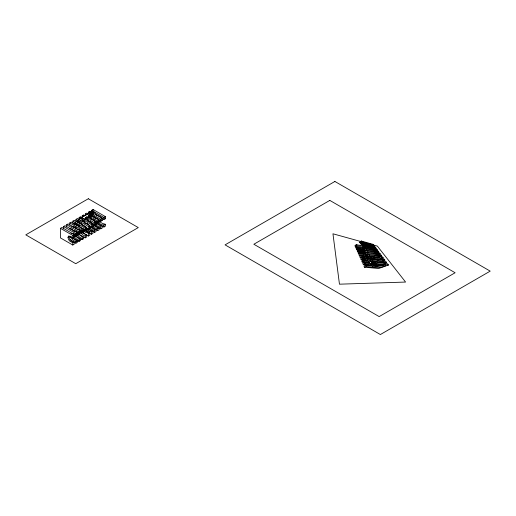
<?xml version="1.0" encoding="UTF-8"?>
<svg xmlns="http://www.w3.org/2000/svg" width="516" height="516" viewBox="0 0 516 516"><rect width="100%" height="100%" fill="white"/><g stroke="black" fill="none" stroke-linecap="round" stroke-linejoin="round"><path stroke-width="0.77" d="M362.18 250.834L356.711 249.68L356.35 248.867L357.149 248.319A7.521 4.341 0 0 0 358.768 248.802A9.159 5.289 0 0 0 362.922 249.131L362.929 249.763M71.118 241.836C67.867 241.107 66.448 234.264 71.118 236.941A6.456 3.728 60 0 1 72.769 238.231L74.233 236.799L74.233 234.593L61.914 227.479L60.449 228.324L60.449 237.915L72.769 245.023L74.233 244.178L74.233 242.185A8.017 4.631 60 0 1 72.588 241.507L69.821 239.043L68.692 236.025M356.517 244.442L356.492 245.448L355.234 246.351L354.905 245.616L356.517 244.442A4.857 2.806 0 0 0 360.091 245.216M99.685 220.268A13.235 7.643 60 0 0 93.828 217.081A9.075 5.237 60 0 0 93.164 215.991L90.403 213.237A3.064 1.767 60 0 0 89.391 213.069L91.571 212.463L93.802 214.192M372.52 266.643L377.97 266.462A24.923 14.39 0 0 0 382.408 265.546L384.33 264.914L383.769 264.921A17.692 10.217 0 0 0 380.814 265.205L380.253 264.921L377.235 266.075L372.784 265.476A8.443 4.87 0 0 0 372.707 264.785L372.7 264.734M74.852 223.196L74.846 224.634M90.932 213.56L100.794 219.255L102.265 218.41C103.471 220.216 100.549 222.422 99.698 220.216M363.064 248.041L363 246.79L364.167 246.029L376.77 249.183L377.383 250.002L376.37 250.544M77.658 220.519L77.587 222.673M91.829 212.921L92.338 211.947L93.641 211.476M84.366 230.142L83.973 231.213M73.691 224.247L73.923 223.744A2.335 1.348 60 0 1 74.968 223.46M379.137 255.594A2.548 1.471 0 0 0 379.653 255.097L379.666 255.007A1.116 0.645 0 0 0 379.679 254.898L380.247 255.446A0.922 0.535 0 0 1 380.447 255.601M359.033 251.776L357.504 251.473L357.124 250.615L357.994 250.047A7.501 4.328 0 0 0 359.639 250.518A9.54 5.508 0 0 0 363.07 250.84L363.29 251.602A3.335 1.922 0 0 0 363.47 251.737L366.405 249.873L379.46 252.808L380.131 253.717L378.48 254.523A3.431 1.98 0 0 0 378.505 254.652L378.673 255.13A8.424 4.863 0 0 0 377.228 255.136L376.216 255.62M84.095 225.653L83.947 226.053M76.349 221.603C77.871 219.216 79.883 222.835 81.089 223.815A8.675 5.012 60 0 1 83.579 225.821L84.031 226.266M93.693 211.792L93.519 213.972M371.623 263.792L371.127 262.779L373.365 261.799L387.606 263.805L388.503 265.018L378.686 268.494L364.496 267.211L363.928 265.934L365.657 265.179L368.347 265.875A17.712 10.223 0 0 0 372.12 266.166L373.191 267.63M90.339 212.811L89.945 214.114L89.945 211.296L88.481 212.141L88.713 214.024A4.238 2.445 -60 0 1 89.99 214.03M88.791 232.335A12.803 7.392 -60 0 0 88.971 232.303L89.81 232.097L89.81 235.186L88.339 236.038L88.384 232.845A4.908 2.832 -60 0 0 88.694 232.4M365.992 258.761A11.346 6.553 0 0 1 364.954 258.568L362.464 257.658L360.678 258.613L361.155 259.683L368.05 260.619A0.845 0.49 0 0 1 367.985 260.438A1.483 0.858 0 0 1 368.211 260.045A59.005 34.069 0 0 1 367.727 258.961A13.577 7.837 0 0 1 365.973 258.761A10.52 6.076 0 0 1 364.264 258.406L362.838 257.884L367.14 258.542A23.51 13.577 0 0 1 367.011 258.129A1.954 1.129 0 0 1 367.289 257.774A45.518 26.277 0 0 1 366.96 256.723L367.373 256.594M74.414 223.422L75.11 222.693M94.751 224.731L94.344 225.118L100.794 228.84L102.265 227.995L102.265 226.137L101.168 225.976A13.822 7.979 60 0 1 96.673 223.576A2.909 1.677 60 0 1 95.699 224.073M104.045 224.015A13.41 7.746 60 0 1 99.33 221.319L98.859 221.757M88.668 216.307L88.481 217.984M76.02 221.732L76.02 219.339L77.49 218.487L89.81 225.602L89.81 228.904L88.971 229.665A12.803 7.392 -60 0 0 88.791 229.839M80.58 218.294L80.128 218.642A14.925 8.617 -60 0 0 79.135 219.487L79.135 217.539L80.606 216.688L81.999 217.494L81.573 217.887A3.999 2.309 0 0 0 81.025 218.649M77.155 220.771L77.652 220.351M379.15 255.594A11.146 6.437 0 0 1 380.079 256.342L380.518 255.968A1.013 0.587 0 0 0 380.505 255.684M96.357 221.899C97.305 224.286 100.272 222.37 99.149 220.203L89.829 214.824L88.533 215.772L89.004 216.262A8.566 4.947 60 0 1 90.874 218.997A13.055 7.54 60 0 1 96.344 221.938M78.077 219.997L79.361 219.771L81.335 221.396M85.392 223.318A11.107 6.411 60 0 1 89.455 225.537C90.868 228.382 94.054 227.304 92.925 223.802L83.56 218.397L82.902 218.629M71.034 233.438L73.124 233.709A9.353 5.399 60 0 1 74.233 234.245A9.146 5.283 60 0 1 75.884 235.431L77.348 234.354L77.348 232.793L65.029 225.679L63.565 226.53L63.565 228.923M96.666 223.583L95.389 224.525A3.083 1.78 60 0 1 94.628 225.105A2.883 1.664 60 0 1 94.344 225.118M84.979 223.157L85.417 222.835M372.997 245.539L373.745 245.094L373.216 244.384L361.239 241.004L359.291 242.423A3.102 1.787 0 0 1 359.549 242.539A4.825 2.786 0 0 1 360.097 242.868A7.082 4.089 0 0 1 361.49 243.068M360.097 242.868L361.664 241.74L377.364 246.106L405.582 282.059L339.457 284.187L332.955 233.787L360.613 241.462M86.469 218.087L85.366 218.842A9.985 5.76 60 0 0 85.753 220.145M81.999 217.494A2.993 1.729 60 0 0 81.457 217.481L80.051 218.474A3.077 1.774 60 0 1 81.077 218.661L79.135 217.539M363.154 247.177L361.297 247.338A8.062 4.657 0 0 1 358.194 247.003A6.598 3.812 0 0 1 356.62 246.493L355.608 247.203L355.956 247.977L361.155 249.131A9.249 5.341 0 0 1 358.768 248.809M360.858 243.507L361.4 244.107A8.701 5.025 0 0 1 362.929 244.403A8.72 5.037 0 0 0 361.458 244.171A14.067 8.121 0 0 0 360.858 243.507L362.161 242.591L374.345 245.906L374.9 246.654L374.074 247.125M95.35 224.55L95.389 224.525A13.867 8.004 60 0 0 99.698 226.827L100.891 226.93M84.256 230.201L83.321 230.813M88.436 220.661L87.901 221.035A9.011 5.205 60 0 0 86.256 218.481L85.417 217.565L86.94 216.752L96.034 222.003C97.169 224.563 94.099 226.337 93.022 223.712A12.371 7.14 60 0 0 87.901 221.029M355.956 247.977L356.827 247.37A7.856 4.534 0 0 0 362.445 248.119M361.458 244.171L362.613 243.371L374.9 246.654M360.097 245.281L362.09 245.048L363.135 244.262L375.532 247.506L376.106 248.286L375.203 248.789M86.688 234.715A7.263 4.192 60 0 1 83.07 232.497L81.386 233.542A8.456 4.883 60 0 0 85.217 236.025M82.257 217.126A3.264 1.883 60 0 1 83.057 216.423A3.006 1.735 60 0 1 83.431 216.423L84.843 215.54L83.721 214.888L82.25 215.74L82.25 217.12L83.721 216.21A3.264 1.883 60 0 1 84.514 215.553M90.887 218.99L91.584 218.526M92.112 226.788L91.596 227.13L97.685 230.639L99.149 229.794L99.149 227.898L97.821 227.685A13.867 8.004 60 0 1 93.828 225.563A3.199 1.845 60 0 1 93.048 226.208M82.109 239.63C81.173 238.411 84.708 236.076 83.579 238.785L82.109 239.63L73.898 234.89M356.711 249.68L357.511 249.144A8.559 4.941 0 0 0 362.935 249.899A5.276 3.044 0 0 0 364.973 250.712M362.084 245.029L362.535 245.803L363.612 245.081L376.106 248.286M357.504 251.473L358.517 250.828L357.994 250.047M363.245 247.435L364.67 246.893L377.383 250.002M93.822 217.075L94.338 216.746M95.015 221.906L103.909 227.046L105.38 226.195C106.18 222.061 104.393 226.098 102.813 224.995A13.642 7.875 60 0 1 98.362 222.635M93.538 225.75L92.435 226.421A3.27 1.89 60 0 1 91.616 227.137M83.063 216.436L84.772 215.578M377.596 252.389L378.718 251.814L378.08 250.95L365.257 247.893L363.632 248.905L363.761 250.054A7.579 4.38 0 0 1 365.715 250.279M73.988 231.181L74.962 231.2A10.03 5.792 60 0 1 78.993 233.284L80.464 232.4L80.464 230.994L68.144 223.88L66.674 224.731L66.674 227.124M358.343 253.362L359.981 252.363A10.075 5.818 0 0 1 359.22 251.666L357.943 252.459L358.343 253.362L360.026 253.672M363.761 250.054L365.792 248.809L378.718 251.814M92.725 211.773C95.06 211.263 95.66 215.656 97.311 214.92M83.179 230.897L82.109 231.529A9.694 5.599 60 0 0 77.658 229.414A9.359 5.405 60 0 0 74.859 227.143L71.466 226.227M73.988 236.522L75.175 237.844A10.081 5.818 60 0 0 78.993 240.211L80.464 239.392A9.965 5.753 60 0 1 76.071 236.444L75.723 236.031A8.972 5.179 60 0 1 73.994 235.554M84.34 215.662L84.521 215.559A3.012 1.742 60 0 1 84.843 215.54M361.497 253.092A1.761 1.019 0 0 1 361.148 253.001L358.807 254.401L359.233 255.349L361.587 253.982L361.529 253.156M363.516 251.982A7.779 4.489 0 0 1 363.915 252.285L366.973 250.84L380.131 253.717M69.789 225.331L69.789 222.931L71.26 222.086L83.579 229.194L83.579 230.858L82.663 231.265M72.904 223.531L72.904 221.132L74.375 220.287L86.694 227.395L86.694 229.859A17.615 10.172 -60 0 0 86.062 230.001L85.224 230.239A8.456 4.883 60 0 0 81.335 228.24L80.148 226.917A10.114 5.837 60 0 0 76.478 224.595L74.936 223.46M85.366 213.94L86.83 213.095L88.184 213.876L86.54 214.624A3.006 1.735 60 0 0 86.178 214.637A3.264 1.883 60 0 0 85.372 215.327L85.366 213.94L86.54 214.624M91.59 216.733L91.59 210.347L93.061 209.496L105.38 216.61C106.593 218.894 103.516 220.558 102.581 218.242A13.397 7.734 60 0 0 97.318 215.378L96.698 215.282M60.449 228.324L72.769 235.438L74.233 234.593M63.565 226.53L75.878 233.638L77.348 232.793M66.674 224.731L78.993 231.845L80.464 230.994M69.789 222.931L82.109 230.046L83.579 229.194M72.904 221.132L85.224 228.246L86.694 227.395M76.02 219.339L88.339 226.447L89.81 225.602M84.882 223.235A9.604 5.547 60 0 0 84.16 221.925L81.547 218.926L91.455 224.647L92.925 223.802M85.417 217.565L94.57 222.854L96.034 222.003M88.533 215.772L97.685 221.054L99.149 220.203M91.59 210.347L103.909 217.455L105.38 216.61M69.724 239.669L75.878 243.23L77.348 242.378L77.348 241.03A9.791 5.65 60 0 1 73.994 239.069L72.614 237.65M72.833 237.876L78.993 241.43L80.464 240.579L80.464 239.392M85.224 237.831L86.694 236.986L86.694 234.741A17.615 10.172 -60 0 1 86.062 235.328L85.224 236.057L85.224 237.831L76.329 232.697M85.933 230.13L84.985 230.504L91.455 234.238L92.925 233.387L92.925 230.955L91.151 230.723A12.261 7.076 60 0 1 89.204 229.846A12.5 7.218 60 0 1 87.714 228.846L86.385 229.401M89.158 229.317L94.57 232.439L96.034 231.587L96.034 229.517L94.718 229.336M102.22 220.506L101.62 219.803M361.806 255.265L362.213 256.491L364.748 257.413A10.823 6.25 0 0 0 365.528 257.561A12.642 7.301 0 0 0 367.282 257.774L366.96 256.723A11.791 6.805 0 0 1 365.154 256.504A10.017 5.786 0 0 1 364.373 256.349L361.806 255.265L359.717 256.446L360.162 257.458L362.232 257.787M378.66 253.756A1.277 0.735 0 0 1 378.505 254.259L367.631 251.963L365.083 253.408L365.857 254.311A12.79 7.385 0 0 1 368.669 254.336M74.072 231.136L74.646 230.826M83.353 220.055L82.25 220.635A9.978 5.76 60 0 0 82.534 221.616M360.162 257.458L362.084 256.394M365.857 254.311L368.237 253.001L378.673 255.13L377.164 255.13A15.19 8.772 0 0 0 374.887 255.362M99.149 227.898L97.685 228.678L96.589 228.536A13.19 7.611 60 0 1 93.964 227.433A13.842 7.992 60 0 1 92.435 226.427M375.919 257.574A17.034 9.836 0 0 1 379.021 257.245L379.924 257.239A41.241 23.813 0 0 1 379.254 256.213L368.934 254.195C362.638 257.632 373.165 255.794 375.119 257.426M384.285 263.334C386.994 260.838 378.125 263.186 376.854 261.747A11.997 6.927 0 0 0 375.9 261.586A14.758 8.52 0 0 0 374.9 261.464L372.481 261.309A19.195 11.081 0 0 0 370.372 261.328L369.843 260.354M86.178 214.637L87.681 213.869A2.993 1.729 60 0 1 88.184 213.876M361.155 259.683L362.851 258.8L365.399 259.664A11.984 6.914 0 0 0 366.437 259.851A14.364 8.295 0 0 0 368.205 260.045L367.727 258.961M367.418 256.413L369.572 255.291L379.924 257.239L379.254 256.213M375.261 253.575L376.396 253.188L378.531 253.633M366.979 261.09A12.616 7.282 0 0 1 365.928 260.915L363.335 260.083L361.697 260.909L362.2 262.044L369.372 262.857A1.032 0.593 0 0 1 369.482 262.405A1.155 0.664 0 0 0 369.288 262.754M368.785 258.542L368.218 257.626L370.314 256.562L380.821 258.445A40.828 23.575 0 0 0 381.782 259.574L379.699 259.645A20.285 11.713 0 0 0 377.299 259.935L375.609 259.335M85.366 215.32L86.83 214.643A3.27 1.89 60 0 1 87.675 213.856M89.565 227.982L90.835 227.324A13.526 7.811 60 0 0 92.319 228.304A13.003 7.508 60 0 0 94.718 229.343M96.034 229.517L94.57 230.22L93.022 230.007A12.732 7.353 60 0 1 90.848 229.046A13.119 7.572 60 0 1 89.565 228.214M375.371 253.227L376.041 253.188M362.2 262.044L363.812 261.251L366.186 261.999A15.248 8.804 0 0 0 369.462 262.392L369.456 262.392A65.848 38.016 0 0 1 368.824 261.277A15.222 8.785 0 0 1 366.96 261.083M380.821 258.445L381.782 259.574L370.998 257.736L368.914 258.755L368.347 257.832M83.573 237.308A9.288 5.36 60 0 1 79.393 234.574L77.658 235.328A9.359 5.405 60 0 1 74.859 234.38L74.427 234.135M371.017 265.211A0.774 0.445 0 0 1 371.094 264.843A63.945 36.92 0 0 1 370.269 263.676A16.015 9.243 0 0 1 366.792 263.308L364.399 262.579L362.78 263.347L363.316 264.547L371.514 265.443A0.987 0.568 0 0 1 371.056 265.243M369.927 260.509L369.695 260.083L371.791 259.096L383.246 260.935M373.661 259.393L374.352 259.077M377.119 257.761L377.402 257.671A20.75 11.984 0 0 1 377.293 257.387A12.939 7.469 0 0 1 379.924 257.226M380.157 256.407L381.621 255.73L380.911 254.769L379.002 254.362A4.341 2.509 0 0 1 379.337 254.601L379.583 254.807M77.303 241.056L75.878 241.649A9.146 5.283 60 0 1 74.233 240.94A9.353 5.399 60 0 1 73.124 240.192L70.311 236.87A5.115 2.954 60 0 1 68.396 236.193M363.316 264.547L364.967 263.792L367.644 264.527A16.918 9.765 0 0 0 371.081 264.837A1.09 0.632 0 0 0 371.01 264.96L371.41 265.359M370.307 261.206L372.52 260.348L386.626 262.483L385.781 261.341L383.84 261.031M378.067 260.083L378.492 259.767M383.195 257.852C382.201 258.387 380.247 255.639 382.446 256.839L383.195 257.852L381.924 258.406A29.096 16.796 0 0 0 381.137 257.42A1.529 0.884 0 0 0 381.479 256.807M92.925 230.955L91.267 231.574L89.468 231.323A11.7 6.753 60 0 1 87.733 230.529A11.791 6.811 60 0 1 86.385 229.626M364.496 267.211L366.321 266.443L369.011 267.114A18.428 10.643 0 0 0 373.171 267.372L373.171 267.378M388.503 265.018L374.152 263.141L371.707 263.966M374.868 253.453L375.28 253.272L374.087 253.33M378.828 262.567L379.157 262.431M383.704 260.051A0.787 0.451 0 0 0 383.491 259.87L382.878 258.813L384.065 259.026L384.865 260.103L383.304 260.741A29.212 16.867 0 0 0 382.704 259.6L383.304 260.741L383.73 260.251A0.78 0.451 0 0 0 383.717 260.077M77.658 229.427L78.316 229.175M83.515 218.41L84.85 219.822M384.368 263.347L386.626 262.483M80.451 232.194A2.47 1.425 60 0 1 80.232 232.303L80.451 232.194A8.591 4.96 60 0 0 82.354 232.626L83.07 232.503M383.749 261.115L383.652 261.122A1.458 0.839 0 0 1 383.259 260.935M363.328 245.906L360.445 246.293A7.076 4.083 0 0 1 358.336 246.055L358.033 245.99A5.67 3.27 0 0 1 356.492 245.455M89.81 232.097L87.359 231.858A10.984 6.34 60 0 1 86.088 231.239A10.778 6.224 60 0 1 84.45 230.097A3.064 1.767 60 0 1 84.037 230.949M75.691 236.038L74.072 236.502M377.157 257.748L377.293 257.387M378.518 259.883L377.893 260.058M76.478 224.589L77.329 224.35M74.233 242.185L72.795 242.443L72.769 245.023M378.841 262.36L378.325 262.483M81.335 228.233L81.986 228.091M375.835 259.393L374.932 259.58M379.763 264.753L378.705 264.966A24.897 14.377 0 0 1 375.977 265.392L372.771 265.585M376.512 261.683L374.719 261.986A23.42 13.519 0 0 0 376.512 261.683A12.532 7.237 0 0 0 375.9 261.586A17.802 10.281 0 0 0 370.378 261.341L370.372 261.328M80.741 223.628L81.463 223.505M371.752 256.626L371.133 256.71M380.808 265.198C386.542 263.992 387.813 266.05 381.272 267.12A26.458 15.274 0 0 1 379.041 267.527L373.197 267.636M81.335 233.567L80.399 233.561A9.727 5.618 60 0 1 78.097 232.716M362.464 248.19L363.038 248.138A3.696 2.135 0 0 0 364.096 248.615M90.371 213.237L88.481 212.141M373.668 251.505L376.403 251.847M79.393 234.574L79.038 234.567M105.38 224.234L104.051 224.034M367.85 254.775L366.05 254.33M69.46 228.588L71.743 229.394A8.282 4.779 60 0 1 73.717 230.904M70.344 236.876L70.776 236.915A10.572 7.089 -50.3 0 0 71.466 236.915M369.74 258.916L371.455 259.251M366.321 252.685L365.489 252.518A7.056 4.07 0 0 1 365.064 252.408M383.491 259.87L384.865 260.103M359.233 255.349L361.084 255.672M366.94 256.691L363.335 256.065A8.849 5.108 0 0 0 365.154 256.497A11.752 6.785 0 0 0 366.96 256.723A1.064 0.613 0 0 1 366.399 256.407M369.269 257.091L367.837 256.845A7.605 4.392 0 0 0 369.759 256.833M370.81 249.215L372.107 249.525M365.979 254.788L367.347 255.039M84.353 226.427L84.618 226.576A9.482 5.47 60 0 1 86.572 228.02L87.372 228.865A4.683 2.703 60 0 1 88.339 229.794L88.384 229.807A4.908 2.832 -60 0 1 88.694 229.897M360.497 252.066L361.239 252.214M364.167 252.795L365.644 253.092M380.247 255.446L381.621 255.73M363.535 251.118L364.109 251.24M355.234 246.351L356.421 246.629M361.774 253.317L363.064 253.904A7.282 4.205 0 0 0 364.496 254.272L365.315 254.401A3.483 2.012 0 0 0 366.212 254.872L366.702 255.51L365.483 254.556M89.945 211.296L102.265 218.41M82.25 215.74L83.431 216.423M89.739 222.46L91.003 223.189M80.128 231.291L88.339 236.038M69.783 235.993L70.099 236.193A6.985 4.031 60 0 0 70.46 236.38M80.27 231.136L81.947 231.781A2.864 1.658 60 0 0 82.65 231.187A7.514 4.341 60 0 0 83.895 231.368L84.618 231.826A9.333 5.392 60 0 0 86.74 232.671L87.372 232.716A4.683 2.703 60 0 0 88.339 232.91M73.536 233.496L73.981 233.832M89.829 214.824L90.803 215.856A8.707 5.031 60 0 1 90.964 216.049M75.639 230.852L75.975 231.174M79.928 230.839L78.567 229.214M86.94 216.752L87.578 217.442A8.869 5.121 60 0 1 88.055 218.036M98.511 221.635L99.149 222.319M104.742 218.1L105.38 218.784M95.408 223.609L96.034 224.299M92.061 223.712L90.687 221.919M92.312 225.744L92.925 226.453M381.137 257.42L381.924 258.406A1.425 0.826 0 0 0 382.253 257.787M364.064 253.027L364.07 253.04A6.534 3.773 0 0 1 359.949 252.389M89.268 228.162L89.81 228.904M363.974 252.924L363.754 252.595M369.675 258.826L369.611 258.742A16.725 9.656 0 0 0 368.914 258.755L368.875 258.684M76.155 228.788L74.968 226.679M371.081 264.843L370.269 263.676M361.587 253.982L364.78 255.323A10.643 6.147 0 0 0 366.708 255.555M88.043 224.589L87.862 224.337A9.985 5.76 60 0 1 87.359 223.557M93.822 219.745L95.847 222.157L97.524 222.802A2.767 1.6 60 0 0 97.866 222.654M369.424 262.334L368.856 261.328M95.092 218.274L95.37 218.745M361.239 241.004L361.664 241.74M362.161 242.591L362.613 243.371M363.135 244.262L363.612 245.081M364.167 246.029L364.67 246.893M365.257 247.893L365.792 248.809M366.405 249.873L366.973 250.84M367.631 251.963L368.237 253.001M368.934 254.195L369.572 255.291M370.314 256.562L370.998 257.736M371.791 259.096L372.52 260.348M373.365 261.799L374.152 263.141M366.321 266.443L365.657 265.179M371.249 263.031L371.417 263.366M371.462 263.45L371.662 263.882M364.967 263.792L364.419 262.618M357.491 249.112L357.169 248.364M71.776 228.653L71.982 229.104M363.812 261.251L363.335 260.083M362.851 258.8L362.464 257.658M367.14 258.542L367.024 258.181M76.807 225.731L76.368 224.157M378.538 254.775L378.544 254.794A2.064 1.193 0 0 1 378.48 254.446M356.82 247.345L356.62 246.487M92.203 216.21L91.764 213.714M73.304 227.311L73.104 226.15M90.023 215.456L89.945 214.753A4.438 2.561 -60 0 1 88.675 216.243M76.316 231.42L76.316 231.478A4.663 2.69 60 0 0 76.684 231.858L77.387 232.426A2.651 1.529 60 0 0 78.103 232.729M103.909 217.455L103.909 219.571M103.909 225.15L103.909 227.046M100.794 219.255L100.794 221.332M100.794 226.982L100.794 228.84M97.685 221.054L97.685 223.235M97.685 228.678L97.685 230.639M94.57 222.854L94.57 225.286M94.57 230.22L94.57 232.439M93.061 209.496L93.061 213.489M91.455 224.647L91.455 227.556M91.455 231.549L91.455 234.238M89.945 214.753L89.945 217.049M88.339 226.447L88.339 229.794M85.224 228.246L85.224 230.239M82.109 230.046L82.109 231.529M79.677 221.712A15.332 8.849 -60 0 1 79.135 221.867L79.135 223.37M79.135 224.873L79.135 227.124M78.993 231.845L78.993 233.271M78.993 240.217L78.993 241.43M77.49 220.887L77.49 222.48M76.02 223.331L76.02 224.931M76.02 227.324L76.02 228.923M75.878 233.638L75.878 235.438M75.878 241.649L75.878 243.23M72.769 235.438L72.769 238.237M383.078 259.09A1.619 0.935 0 0 1 382.685 259.587M378.499 259.78A14.164 8.179 0 0 1 381.608 259.561M380.692 265.127A3.135 1.806 0 0 0 380.253 264.921L377.744 264.347A18.899 10.913 0 0 0 371.791 264.16A20.292 11.713 0 0 1 376.241 264.186M376.235 264.173A17.409 10.049 0 0 1 372.649 264.527M372.081 258.813A13.332 7.701 0 0 1 369.791 258.993M368.927 258.819A14.835 8.566 0 0 1 375.622 259.309M367.379 256.587A1.496 0.864 0 0 1 367.708 256.762M366.966 258.387A1.516 0.877 0 0 1 367.308 257.787M364.154 252.479A9.552 5.515 0 0 1 366.844 252.421M366.263 256.233A1.787 1.032 0 0 1 366.741 255.575M377.68 253.298A3.141 1.812 0 0 1 376.906 253.917M365.638 254.001A3.651 2.109 0 0 1 364.141 253.195M375.467 251.544A1.864 1.077 0 0 1 375.216 251.853M366.966 255.768A1.935 1.116 0 0 1 366.586 255.659M377.202 255.13A10.849 6.263 0 0 1 376.054 255.588M363.283 251.55A8.23 4.754 0 0 1 358.497 250.847M362.535 245.803A9.32 5.379 0 0 1 364.122 246.055M383.84 262.341A8.14 4.696 0 0 1 383.891 263.102M363.986 251.311A4.302 2.483 0 0 1 363.07 250.847M363.722 249.518A4.064 2.348 0 0 1 362.922 249.131M363.348 247.745A9.056 5.231 0 0 1 365.089 247.996M363.645 252.363A7.553 4.36 0 0 1 359.188 251.685M365.334 253.253A4.251 2.457 0 0 1 363.612 252.427M72.769 242.449A6.456 3.728 60 0 1 71.118 241.83M67.886 237.528A14.538 8.391 0 0 1 68.68 236.283M73.717 236.354A8.017 4.631 60 0 1 74.239 236.799M76.826 233.935A9.791 5.65 60 0 1 77.348 234.361M79.941 231.994A10.03 5.792 60 0 1 80.464 232.419M82.102 238.321A9.694 5.599 60 0 1 77.658 235.335M83.057 230.452A9.288 5.36 60 0 1 83.573 230.884M79.045 234.58A9.759 5.637 60 0 1 77.097 234.019M79.67 232.626A5.805 4.702 -0.8 0 1 78.122 232.929M74.472 224.402A10.404 5.611 70.3 0 1 74.73 224.299M86.178 229.414A7.263 4.192 60 0 1 86.688 229.878M88.842 232.503A4.373 3.102 31.4 0 1 87.681 232.935M87.636 228.807A4.373 3.947 37.6 0 1 88.849 229.762M79.038 226.917A9.552 5.515 60 0 1 78.342 225.395M82.289 231.123A0.935 0.535 0 0 1 81.805 231M84.985 230.504A2.883 1.664 60 0 0 85.275 230.484A3.315 1.916 60 0 0 86.03 229.878M87.701 228.833A3.341 1.929 60 0 1 87.501 229.298M82.831 218.629A3.741 2.161 0 0 1 81.573 218.952M79.593 223.641A9.507 5.489 60 0 1 79.135 221.861M82.05 225.247A9.798 5.657 60 0 1 81.115 223.131M79.154 219.5A3.322 1.916 60 0 1 80.038 218.449M80.612 218.287A3.27 1.89 60 0 1 80.728 218.036M81.141 217.597A3.27 1.89 60 0 1 81.451 217.468M90.829 227.317A3.328 1.922 60 0 1 90.526 227.808M84.392 221.906A10.043 5.799 60 0 1 84.102 221.125M87.991 221.093A9.843 5.682 60 0 1 87.172 219.036M88.494 214.088A3.315 1.916 60 0 1 89.384 213.044M90.706 221.906A9.527 5.502 60 0 1 90.526 221.622M88.875 218.055A9.527 5.502 60 0 1 88.475 216.488M92.641 223.789A9.082 5.244 0 0 1 92.919 223.692M91.474 219.693A9.159 5.289 60 0 1 90.706 217.991M99.324 221.319A2.567 1.483 60 0 1 98.84 221.609M94.834 217.804A8.637 4.986 60 0 1 94.389 216.868M88.326 198.744L25.8 234.845L75.755 263.689L138.282 227.588L88.326 198.744M334.89 181.464L225.066 244.868L380.376 334.536L490.2 271.132L334.89 181.464M329.808 200.401L253.853 244.249L379.17 316.598L455.118 272.751L329.808 200.401M372.358 262.244L371.772 262.283A12.952 7.476 0 0 0 372.358 262.244"/></g></svg>
